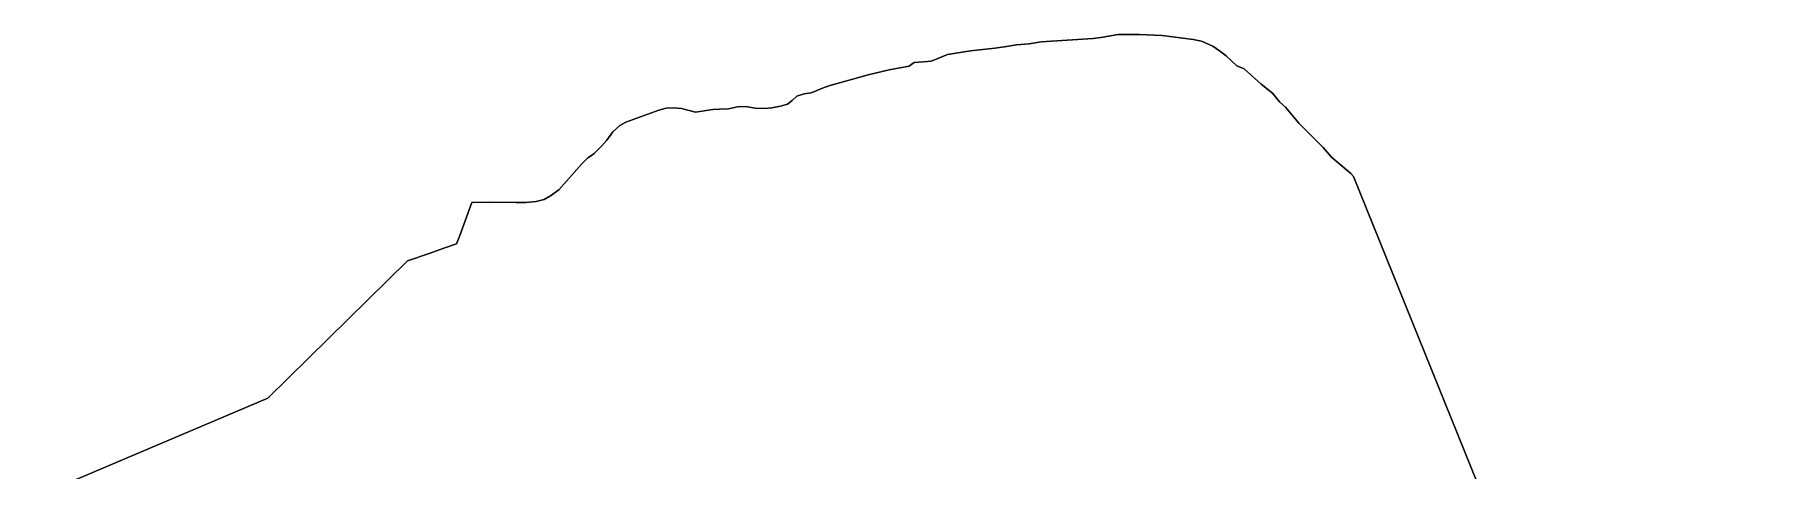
# Model space of a CAD drawing. Header units: inches. Extents: x 1341578 to 1502124, y 557203 to 748561.
# Drawn here: x 1446838 to 1449293, y 642487 to 643107 of the extents above; entities that cross this region are included whole.
import ezdxf

# ---------------------------------------------------------------- set-up
doc = ezdxf.new("R2010")
doc.units = ezdxf.units.IN
doc.header["$MEASUREMENT"] = 0
doc.layers.add('Zipcode', color=7, linetype='Continuous')

msp = doc.modelspace()

# ---------------------------------------------------------------- linework, layer by layer
at = {"layer": 'Zipcode'}
for points in [[(1449293.1, 641459.5), (1448709.9, 642905), (1448706.2, 642909.3), (1448678.5, 642932.2), (1448666.7, 642946.2), (1448643.7, 642969.3), (1448634.7, 642978.4), (1448632.5, 642980.9), (1448613.3, 643003.3), (1448605.5, 643010.6), (1448595.2, 643023.3), (1448578.7, 643036.3), (1448554.7, 643057.8), (1448544.5, 643062.3), (1448529.2, 643076.3), (1448519.7, 643083.5), (1448510.5, 643090.1), (1448494.3, 643097.1), (1448482.5, 643099.6), (1448438.5, 643105.4), (1448405.9, 643106.7), (1448375.8, 643106.7), (1448351.3, 643102.4), (1448340.5, 643101.3), (1448266.7, 643096.4), (1448249.8, 643093.7), (1448231.5, 643092.2), (1448214.7, 643089.2), (1448214, 643089.1), (1448201, 643087.6), (1448196.5, 643087.1), (1448166.2, 643083.6), (1448133.6, 643078.5), (1448111.8, 643069.6), (1448109.5, 643068.7), (1448105.5, 643068.4), (1448086.6, 643066.8), (1448081.7, 643063.6), (1448079.1, 643061.8), (1448058.5, 643058.1), (1448050.8, 643056.7), (1448021.2, 643049.4), (1447965.4, 643034), (1447956.3, 643030.3), (1447940.3, 643023.7), (1447930.2, 643022.4), (1447919.6, 643019.2), (1447913.2, 643012.9), (1447906.6, 643007.8), (1447896.8, 643004.9), (1447884.2, 643002.4), (1447873.6, 643001.7), (1447860.6, 643002.3), (1447849.7, 643004.1), (1447848.5, 643004.3), (1447835.5, 643004.1), (1447823, 643001.1), (1447810.1, 643000.5), (1447800.6, 643000.3), (1447775.8, 642996.4), (1447756, 643001.5), (1447744.6, 643002.7), (1447734.3, 643002.1), (1447723.9, 642999.2), (1447677.2, 642982.4), (1447668.6, 642977.4), (1447658.7, 642968.3), (1447650.1, 642956.6), (1447642.7, 642948.1), (1447632.1, 642937.5), (1447626.8, 642933.8), (1447623.3, 642931.3), (1447614.5, 642923.1), (1447582.1, 642885.9), (1447570.3, 642877.3), (1447561.4, 642872.3), (1447549.7, 642869.4), (1447535.3, 642867.9), (1447521.6, 642868.1), (1447481.6, 642868.7), (1447458.7, 642867.9), (1447441.3, 642821.1), (1447436.9, 642809.2), (1447420, 642803.4), (1447397.9, 642795.7), (1447367.4, 642785.1), (1447226.8, 642646.7), (1447197.9, 642618.3), (1447169.1, 642589.9), (1447000.6, 642518.3), (1446838, 642449.3)], [(1446838, 642449.3), (1447000.6, 642518.3), (1447169.1, 642589.9), (1447197.9, 642618.3), (1447226.8, 642646.7), (1447367.4, 642785.1), (1447397.9, 642795.7), (1447420, 642803.4), (1447436.9, 642809.2), (1447441.3, 642821.1), (1447458.7, 642867.9), (1447481.6, 642868.7), (1447521.6, 642868.1), (1447535.3, 642867.9), (1447549.7, 642869.4), (1447561.4, 642872.3), (1447570.3, 642877.3), (1447582.1, 642885.9), (1447614.5, 642923.1), (1447623.3, 642931.3), (1447626.8, 642933.8), (1447632.1, 642937.5), (1447642.7, 642948.1), (1447650.1, 642956.6), (1447658.7, 642968.3), (1447668.6, 642977.4), (1447677.2, 642982.4), (1447723.9, 642999.2), (1447734.3, 643002.1), (1447744.6, 643002.7), (1447756, 643001.5), (1447775.8, 642996.4), (1447800.6, 643000.3), (1447810.1, 643000.5), (1447823, 643001.1), (1447835.5, 643004.1), (1447848.5, 643004.3), (1447849.7, 643004.1), (1447860.6, 643002.3), (1447873.6, 643001.7), (1447884.2, 643002.4), (1447896.8, 643004.9), (1447906.6, 643007.8), (1447913.2, 643012.9), (1447919.6, 643019.2), (1447930.2, 643022.4), (1447940.3, 643023.7), (1447956.3, 643030.3), (1447965.4, 643034), (1448021.2, 643049.4), (1448050.8, 643056.7), (1448058.5, 643058.1), (1448079.1, 643061.8), (1448081.7, 643063.6), (1448086.6, 643066.8), (1448105.5, 643068.4), (1448109.5, 643068.7), (1448111.8, 643069.6), (1448133.6, 643078.5), (1448166.2, 643083.6), (1448196.5, 643087.1), (1448201, 643087.6), (1448214, 643089.1), (1448214.7, 643089.2), (1448231.5, 643092.2), (1448249.8, 643093.7), (1448266.7, 643096.4), (1448340.5, 643101.3), (1448351.3, 643102.4), (1448375.8, 643106.7), (1448405.9, 643106.7), (1448438.5, 643105.4), (1448482.5, 643099.6), (1448494.3, 643097.1), (1448510.5, 643090.1), (1448519.7, 643083.5), (1448529.2, 643076.3), (1448544.5, 643062.3), (1448554.7, 643057.8), (1448578.7, 643036.3), (1448595.2, 643023.3), (1448605.5, 643010.6), (1448613.3, 643003.3), (1448632.5, 642980.9), (1448634.7, 642978.4), (1448643.7, 642969.3), (1448666.7, 642946.2), (1448678.5, 642932.2), (1448706.2, 642909.3), (1448709.9, 642905), (1449293.1, 641459.5)]]:
    msp.add_lwpolyline(points, dxfattribs=at)

doc.saveas('drawing.dxf')
